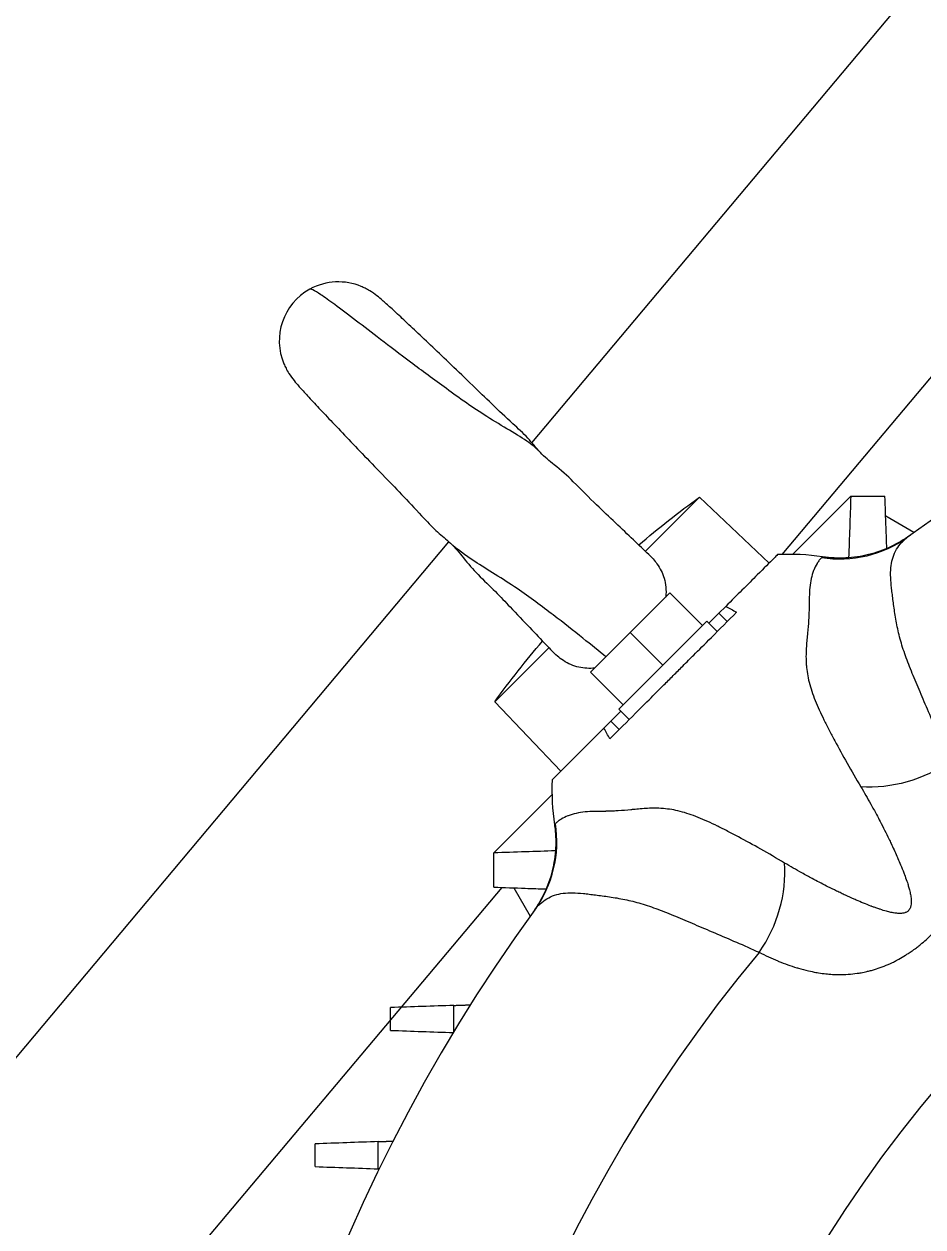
# Model space of a CAD drawing. Header units: millimetres. Extents: x 14484 to 44106, y -7531 to -758.
# Drawn here: x 22730.3 to 22882.6, y -1761.1 to -1557.2 of the extents above; entities that cross this region are included whole.
import ezdxf

# ---------------------------------------------------------------- set-up
doc = ezdxf.new("R2010")
doc.units = ezdxf.units.MM
doc.header["$LTSCALE"] = 15
doc.layers.add('IA-DIBUJO', color=3, linetype='Continuous', lineweight=30)
doc.layers.add('IA-DIM', color=7, linetype='Continuous')
doc.styles.add('ING-AMB', font='romans.shx', dxfattribs={"width": 0.75, "oblique": 15})
doc.dimstyles.new('ING-AMB 15', dxfattribs={"dimscale": 15, "dimtxt": 3, "dimasz": 2.5, "dimexe": 1, "dimexo": 1, "dimgap": 1, "dimtad": 1, "dimdec": 0, "dimzin": 0, "dimdsep": 46, "dimtxsty": 'ING-AMB', "dimcen": 0.1, "dimclrd": 7, "dimclre": 7, "dimclrt": 2, "dimadec": 0, "dimazin": 0, "dimtfac": 1, "dimtdec": 0, "dimtmove": 0, "dimatfit": 0, "dimfxl": 1.25, "dimtolj": 1, "dimtzin": 0, "dimarcsym": 1})

# ---------------------------------------------------------------- blocks, each defined once
blk = doc.blocks.new('A$Cd577ae4d')
at = {"color": 0, "linetype": 'Continuous', "lineweight": 0, "extrusion": (1.22465e-16, 1, -2.22045e-16)}
for p, q in [((178.88, 271.7), (173.08, 271.7)), ((178.88, 271.7), (188.74, 261.84)), ((204.5, 271.53), (192.72, 260.36)), ((204.5, 271.53), (213.67, 262.36)), ((168.18, 265.53), (172.96, 268.29)), ((209.52, 255.3), (204, 249.79)), ((209.52, 255.3), (216.23, 248.58)), ((201.21, 251.87), (200.05, 253.03)), ((199.79, 250.46), (201.21, 251.87)), ((202.9, 250.17), (201.21, 251.87)), ((203.26, 250.53), (201.49, 248.76)), ((204, 249.79), (203.26, 250.53)), ((204, 249.79), (204.55, 249.24)), ((210.17, 243.62), (204.55, 249.24)), ((170.31, 246.81), (170.31, 246.81)), ((216.23, 248.58), (210.72, 243.07)), ((216.23, 248.58), (222.95, 241.87)), ((230.01, 246.02), (239.18, 236.85)), ((210.17, 243.62), (210.72, 243.07)), ((210.72, 243.07), (211.27, 242.52)), ((216.89, 236.9), (211.27, 242.52)), ((222.95, 241.87), (217.44, 236.35)), ((216.89, 236.9), (217.44, 236.35)), ((239.18, 236.85), (228.01, 225.07)), ((218.18, 235.61), (216.41, 233.84)), ((218.18, 235.61), (217.44, 236.35)), ((219.52, 233.56), (217.82, 235.25)), ((218.11, 232.14), (219.52, 233.56)), ((220.68, 232.4), (219.52, 233.56)), ((229.49, 221.09), (239.35, 211.23)), ((239.35, 205.43), (239.35, 211.23)), ((235.94, 205.31), (233.18, 200.53)), ((214.46, 202.66), (214.46, 202.66)), ((256.82, 181.15), (256.82, 185.01)), ((269.61, 158.06), (269.61, 161.92))]:
    blk.add_line(p, q, dxfattribs=at)
at = {"color": 0, "linetype": 'Continuous', "lineweight": 0, "extrusion": (-2.71926e-32, -2.22045e-16, -1)}
for radius, start, end in [(287.5, 53.9362, 126.0638), (287.5, 143.9362, 216.0638), (253.05, 140.1867, 219.8133), (215.27, 135, 315), (191.35, 128.3955, 164.8981), (183.1, 128.2935, 163.8077), (182.04, 128.2935, 163.8077), (195.27, 135, 197.7365)]:
    blk.add_arc((0, 32.35), radius, start, end, dxfattribs=at)
at = {"color": 0, "linetype": 'Continuous', "lineweight": 0}
for centre, radius, start, end in [((116.19, 148.54), 151.41, 49.3599, 54.3229), ((116.19, 148.54), 151.41, 35.6771, 40.6398), ((0, 32.35), 192.1, 15.8059, 50.5305), ((0, 32.35), 193.16, 15.8059, 50.5305)]:
    blk.add_arc(centre, radius, start, end, dxfattribs=at)
for centre, major_axis, ratio, start_param, end_param in [((181.02, 280.92), (-11.77, -16.17), 0.985839, 0, 0.778497), ((172.46, 239.25), (18.13, -8.45), 0.805393, -1.780601, -0.96562), ((-105.88, -23.5), (-27.46, 7555.91), 0.046703, -1.543909, -1.543318)]:
    blk.add_ellipse(centre, major_axis=major_axis, ratio=ratio, start_param=start_param, end_param=end_param, dxfattribs=at)
at = {"color": 0, "linetype": 'Continuous', "lineweight": 0, "extrusion": (-2.71556e-32, -2.22045e-16, -1)}
blk.add_ellipse((189.51, 224.78), major_axis=(-38.65, 0.03), ratio=0.959016, start_param=1.418032, end_param=1.615573, dxfattribs=at)
at = {"color": 0, "linetype": 'Continuous', "lineweight": 0, "extrusion": (-2.72038e-32, -2.22045e-16, -1)}
blk.add_ellipse((192.43, 221.86), major_axis=(0.03, -38.65), ratio=0.959016, start_param=-1.615573, end_param=-1.418032, dxfattribs=at)
at = {"color": 0, "linetype": 'Continuous', "lineweight": 0, "extrusion": (-7.39557e-32, -2.22045e-16, -1)}
blk.add_ellipse((248.57, 213.37), major_axis=(-16.17, -11.77), ratio=0.985839, start_param=0, end_param=0.778497, dxfattribs=at)
at = {"color": 0, "linetype": 'Continuous', "lineweight": 0, "extrusion": (-2.46519e-32, -2.22045e-16, -1)}
blk.add_ellipse((206.9, 204.81), major_axis=(-8.45, 18.13), ratio=0.805393, start_param=-1.780601, end_param=-0.96562, dxfattribs=at)
at = {"color": 0, "linetype": 'Continuous', "lineweight": 0}
for points in [[(261.8, 307.25), (264.53, 308.39), (267.73, 308.32), (270.52, 306.79)], [(270.52, 306.79), (275.04, 304.29), (276.87, 298.78), (274.89, 294.13)], [(183.66, 261.42), (183.71, 261.37), (183.77, 261.32), (183.83, 261.26)], [(228.91, 216.18), (228.97, 216.12), (229.02, 216.06), (229.07, 216.01)]]:
    blk.add_open_spline(points, degree=3, dxfattribs=at)
for points, knots in [([(231.46, 279.12), (232.19, 279.9), (232.85, 280.75), (234.38, 282.39), (235.24, 283.2), (237.31, 285.11), (238.53, 286.22), (240.78, 288.39), (241.86, 289.44), (244.17, 291.67), (245.4, 292.85), (247.65, 295.01), (248.69, 296.01), (250.67, 297.9), (251.61, 298.79), (253.34, 300.42), (254.13, 301.17), (255.57, 302.51), (256.23, 303.12), (257.36, 304.15), (257.78, 304.53), (258.7, 305.33), (259.53, 306.02), (260.64, 306.68), (260.9, 306.82), (261.38, 307.06), (261.58, 307.15), (261.8, 307.25)], [0, 0, 0, 0, 3.220196, 3.220196, 6.738484, 6.738484, 11.72457, 11.72457, 16.47712, 16.47712, 22.164357, 22.164357, 27.494367, 27.494367, 32.925558, 32.925558, 38.346608, 38.346608, 43.865986, 43.865986, 49.44202, 49.44202, 55.189109, 55.189109, 57.105761, 57.105761, 59.041966, 59.041966, 59.041966, 59.041966]), ([(231.46, 279.12), (231.98, 279.68), (234.03, 281.47), (240.31, 284.84), (247.3, 289.85), (253.44, 294.38), (258.54, 298.29), (262.91, 301.64), (266.33, 304.24), (268.73, 305.93), (270.01, 306.77), (270.52, 306.79), (270.52, 306.79)], [0.739532, 0.739532, 0.739532, 0.739532, 0.7548819, 0.7894905, 0.8204905, 0.8496449, 0.8769805, 0.9023719, 0.9312562, 0.9570237, 0.9798506, 1, 1, 1, 1]), ([(274.89, 294.13), (274.78, 293.88), (274.68, 293.66), (274.41, 293.13), (274.25, 292.84), (273.49, 291.63), (272.84, 290.89), (272.05, 289.99), (271.63, 289.52), (270.55, 288.34), (269.93, 287.67), (268.55, 286.19), (267.79, 285.39), (266.13, 283.64), (265.23, 282.69), (263.32, 280.69), (262.3, 279.62), (260.12, 277.35), (258.96, 276.13), (256.71, 273.82), (255.64, 272.72), (253.43, 270.41), (252.31, 269.15), (250.42, 267.13), (249.67, 266.36), (248.15, 265), (247.4, 264.39), (246.7, 263.74)], [0, 0, 0, 0, 2.188336, 2.188336, 4.343715, 4.343715, 10.263683, 10.263683, 15.891653, 15.891653, 21.375628, 21.375628, 26.793354, 26.793354, 32.158751, 32.158751, 37.532922, 37.532922, 43.115585, 43.115585, 47.930462, 47.930462, 53.017228, 53.017228, 56.248637, 56.248637, 59.132743, 59.132743, 59.132743, 59.132743]), ([(213.1, 261.83), (213.9, 262.57), (214.77, 263.39), (216.64, 265.18), (217.66, 266.17), (219.77, 268.17), (220.84, 269.17), (223.21, 271.45), (224.49, 272.8), (226.89, 275.16), (227.99, 276.11), (229.92, 277.66), (230.73, 278.34), (231.46, 279.12)], [0, 0, 0, 0, 5.351298, 5.351298, 10.753461, 10.753461, 15.862927, 15.862927, 21.841058, 21.841058, 26.240787, 26.240787, 29.451106, 29.451106, 29.451106, 29.451106]), ([(172.77, 262.83), (172.81, 264.01), (172.85, 265.18), (172.96, 268.14), (173.02, 269.92), (173.08, 271.7)], [1.046624, 1.046624, 1.046624, 1.046624, 3.071527, 3.071527, 6.143054, 6.143054, 6.143054, 6.143054]), ([(178.88, 271.7), (178.94, 269.91), (179, 268.12), (179.12, 264.65), (179.18, 262.95), (179.24, 261.26)], [0, 0, 0, 0, 3.070788, 3.070788, 5.980359, 5.980359, 5.980359, 5.980359]), ([(168.78, 265.1), (170.9, 263.56), (173.31, 262.43), (177.11, 261.49), (178.4, 261.3), (180.35, 261.2), (181.01, 261.2), (182, 261.24), (182.33, 261.27), (183, 261.33), (183.33, 261.37), (183.66, 261.42)], [0, 0, 0, 0, 0.787062, 0.787062, 1.175615, 1.175615, 1.373391, 1.373391, 1.473224, 1.473224, 1.573615, 1.573615, 1.573615, 1.573615]), ([(162.03, 226.73), (162.63, 228.05), (163.2, 229.34), (163.75, 230.6), (164.29, 231.86), (164.81, 233.08), (165.32, 234.26), (165.57, 234.86), (165.82, 235.44), (166.06, 236.01), (166.31, 236.58), (166.55, 237.15), (166.78, 237.7), (167.26, 238.8), (167.71, 239.87), (168.14, 240.9), (168.57, 241.94), (168.98, 242.94), (169.34, 243.92), (169.7, 244.89), (170.03, 245.85), (170.31, 246.79), (170.44, 247.26), (170.57, 247.72), (170.68, 248.18), (170.8, 248.64), (170.9, 249.1), (170.99, 249.54), (171.18, 250.44), (171.32, 251.31), (171.45, 252.13), (171.57, 252.96), (171.67, 253.74), (171.77, 254.47), (171.81, 254.84), (171.86, 255.19), (171.9, 255.54), (171.94, 255.88), (171.97, 256.21), (172.01, 256.53), (172.07, 257.17), (172.11, 257.77), (172.12, 258.33), (172.13, 258.9), (172.11, 259.43), (172.04, 259.94), (171.98, 260.45), (171.87, 260.93), (171.71, 261.39), (171.56, 261.85), (171.35, 262.29), (171.11, 262.7), (170.86, 263.11), (170.58, 263.49), (170.26, 263.84), (170.1, 264.02), (169.93, 264.18), (169.76, 264.33), (169.59, 264.49), (169.42, 264.63), (169.25, 264.75)], [0, 0, 0, 0, 0.0072735, 0.0072735, 0.0072735, 0.0145456, 0.0145456, 0.0145456, 0.0181827, 0.0181827, 0.0181827, 0.0218184, 0.0218184, 0.0218184, 0.0290899, 0.0290899, 0.0290899, 0.0363611, 0.0363611, 0.0363611, 0.043633, 0.043633, 0.043633, 0.0472694, 0.0472694, 0.0472694, 0.0509062, 0.0509062, 0.0509062, 0.0581801, 0.0581801, 0.0581801, 0.0654534, 0.0654534, 0.0654534, 0.0690895, 0.0690895, 0.0690895, 0.0727253, 0.0727253, 0.0727253, 0.0799965, 0.0799965, 0.0799965, 0.0872681, 0.0872681, 0.0872681, 0.0945407, 0.0945407, 0.0945407, 0.1018148, 0.1018148, 0.1018148, 0.1090899, 0.1090899, 0.1090899, 0.1127275, 0.1127275, 0.1127275, 0.1163648, 0.1163648, 0.1163648, 0.1163648]), ([(220.34, 244.47), (221.52, 245.43), (224.25, 247.65), (229.3, 251.61), (235.46, 256.25), (242.53, 260.52), (245.59, 262.69), (246.7, 263.74)], [0.5987122, 0.5987122, 0.5987122, 0.5987122, 0.6240166, 0.6514548, 0.6808566, 0.7134028, 0.7393065, 0.7393065, 0.7393065, 0.7393065]), ([(246.7, 263.74), (245.89, 262.97), (245.18, 262.11), (243.71, 260.27), (242.88, 259.32), (241.03, 257.42), (240.01, 256.46), (238.21, 254.65), (237.39, 253.78), (235.43, 251.71), (234.31, 250.53), (232.26, 248.39), (231.33, 247.42), (230.14, 246.16), (229.81, 245.81), (229.5, 245.48)], [0, 0, 0, 0, 3.378646, 3.378646, 7.204833, 7.204833, 11.569251, 11.569251, 15.63301, 15.63301, 21.476509, 21.476509, 27.078163, 27.078163, 29.33874, 29.33874, 29.33874, 29.33874]), ([(183.83, 261.26), (183.96, 261.14), (184.09, 261), (184.21, 260.84), (184.33, 260.69), (184.45, 260.52), (184.56, 260.34), (184.57, 260.32), (184.58, 260.31), (184.59, 260.3), (184.81, 259.94), (185, 259.55), (185.16, 259.14), (185.17, 259.12), (185.18, 259.11), (185.18, 259.09), (185.34, 258.67), (185.48, 258.23), (185.58, 257.76), (185.58, 257.75), (185.59, 257.74), (185.59, 257.73), (185.69, 257.26), (185.77, 256.76), (185.82, 256.24), (185.82, 256.24), (185.82, 256.23), (185.82, 256.23), (185.87, 255.71), (185.89, 255.16), (185.91, 254.58), (185.92, 254.01), (185.92, 253.41), (185.93, 252.76), (185.93, 252.75), (185.93, 252.74), (185.93, 252.73), (185.94, 252.43), (185.95, 252.11), (185.96, 251.79), (185.97, 251.46), (185.98, 251.11), (186.01, 250.76), (186.01, 250.72), (186.01, 250.68), (186.01, 250.64), (186.06, 249.96), (186.12, 249.24), (186.2, 248.49), (186.2, 248.42), (186.21, 248.35), (186.22, 248.28), (186.29, 247.52), (186.37, 246.74), (186.41, 245.93), (186.42, 245.86), (186.42, 245.79), (186.42, 245.72), (186.44, 245.33), (186.46, 244.94), (186.46, 244.55), (186.46, 244.08), (186.45, 243.61), (186.41, 243.13), (186.41, 243.09), (186.41, 243.05), (186.4, 243.01), (186.37, 242.55), (186.31, 242.08), (186.23, 241.6), (186.15, 241.13), (186.05, 240.66), (185.93, 240.17), (185.93, 240.16), (185.93, 240.16), (185.92, 240.15), (185.67, 239.16), (185.33, 238.15), (184.91, 237.09), (184.91, 237.09), (184.9, 237.08), (184.9, 237.07), (184.48, 236.02), (183.98, 234.93), (183.43, 233.8), (183.42, 233.79), (183.42, 233.79), (183.42, 233.78), (183.14, 233.22), (182.85, 232.64), (182.55, 232.05), (182.25, 231.47), (181.93, 230.87), (181.6, 230.26), (181.6, 230.25), (181.6, 230.24), (181.59, 230.24), (180.94, 229.02), (180.24, 227.76), (179.51, 226.47), (179.51, 226.45), (179.5, 226.44), (179.5, 226.43), (178.76, 225.13), (177.99, 223.8), (177.17, 222.43)], [0, 0, 0, 0, 0.0035603, 0.0035603, 0.0035603, 0.0072631, 0.0072631, 0.0072631, 0.007546, 0.007546, 0.007546, 0.0148453, 0.0148453, 0.0148453, 0.0150919, 0.0150919, 0.0150919, 0.0225147, 0.0225147, 0.0225147, 0.0226379, 0.0226379, 0.0226379, 0.0301685, 0.0301685, 0.0301685, 0.0301838, 0.0301838, 0.0301838, 0.0377298, 0.0377298, 0.0377298, 0.0451533, 0.0451533, 0.0451533, 0.0452757, 0.0452757, 0.0452757, 0.0487992, 0.0487992, 0.0487992, 0.0524234, 0.0524234, 0.0524234, 0.0528217, 0.0528217, 0.0528217, 0.0597386, 0.0597386, 0.0597386, 0.0603677, 0.0603677, 0.0603677, 0.0673147, 0.0673147, 0.0673147, 0.0679136, 0.0679136, 0.0679136, 0.0712126, 0.0712126, 0.0712126, 0.0751438, 0.0751438, 0.0751438, 0.0754596, 0.0754596, 0.0754596, 0.0792326, 0.0792326, 0.0792326, 0.0829503, 0.0829503, 0.0829503, 0.0830055, 0.0830055, 0.0830055, 0.0905515, 0.0905515, 0.0905515, 0.0905992, 0.0905992, 0.0905992, 0.0980975, 0.0980975, 0.0980975, 0.0981254, 0.0981254, 0.0981254, 0.1018581, 0.1018581, 0.1018581, 0.1055916, 0.1055916, 0.1055916, 0.1056434, 0.1056434, 0.1056434, 0.1131274, 0.1131274, 0.1131274, 0.1131894, 0.1131894, 0.1131894, 0.1207353, 0.1207353, 0.1207353, 0.1207353]), ([(191.27, 261.81), (191.44, 261.64), (191.65, 261.42), (192.6, 260.47), (193.62, 259.46), (195.48, 257.6), (196.36, 256.72), (198.13, 254.94), (199.05, 254.03), (200.05, 253.03)], [0, 0, 0, 0, 0.459052, 0.459052, 1.91744, 1.91744, 2.952192, 2.952192, 3.837529, 3.837529, 3.837529, 3.837529]), ([(213.1, 261.83), (212.59, 261.34), (212.11, 260.81), (211.16, 259.47), (210.75, 258.66), (210.22, 256.85), (210.09, 255.79), (210.22, 254.6)], [-2.06879, -2.06879, -2.06879, -2.06879, -1.77725, -1.77725, -1.39009, -1.39009, -0.979358, -0.979358, -0.979358, -0.979358]), ([(200.05, 253.03), (199.75, 252.87), (199.45, 252.71), (198.85, 252.38), (198.54, 252.2), (198.22, 252.03)], [0.000001, 0.000001, 0.000001, 0.000001, 0.346132, 0.346132, 0.6921748, 0.6921748, 0.6921748, 0.6921748]), ([(219.68, 230.57), (218.24, 232.01), (216.73, 233.52), (214.21, 236.04), (213.23, 237.02), (211.83, 238.42), (211.2, 239.05), (210.02, 240.23), (209.49, 240.76), (208.39, 241.86), (207.86, 242.39), (206.67, 243.58), (206.04, 244.21), (204.64, 245.61), (203.65, 246.6), (201.14, 249.11), (199.65, 250.6), (198.22, 252.03)], [0.000001, 0.000001, 0.000001, 0.000001, 1.356054, 1.356054, 2.486796, 2.486796, 3.238426, 3.238426, 3.810063, 3.810063, 4.382084, 4.382084, 5.138735, 5.138735, 6.276824, 6.276824, 7.598369, 7.598369, 7.598369, 7.598369]), ([(222.25, 242.57), (223.14, 242.47), (224.04, 242.51), (225.86, 242.92), (226.73, 243.3), (228.27, 244.3), (228.91, 244.85), (229.5, 245.48)], [-0.9125877, -0.9125877, -0.9125877, -0.9125877, -0.6295867, -0.6295867, -0.3326541, -0.3326541, -0.0752798, -0.0752798, -0.0752798, -0.0752798]), ([(219.68, 230.57), (219.85, 230.89), (220.03, 231.2), (220.36, 231.8), (220.52, 232.1), (220.68, 232.4)], [0.000001, 0.000001, 0.000001, 0.000001, 0.3462461, 0.3462461, 0.6925795, 0.6925795, 0.6925795, 0.6925795]), ([(220.68, 232.4), (221.68, 231.4), (222.6, 230.48), (224.38, 228.7), (225.25, 227.83), (227.12, 225.96), (228.13, 224.95), (229.08, 224), (229.29, 223.79), (229.46, 223.62)], [0.000001, 0.000001, 0.000001, 0.000001, 0.910773, 0.910773, 1.975436, 1.975436, 3.47505, 3.47505, 3.945478, 3.945478, 3.945478, 3.945478]), ([(177.17, 222.43), (176.6, 221.47), (176.04, 220.49), (175.49, 219.5), (175.16, 218.92), (174.84, 218.33), (174.52, 217.73), (174.31, 217.34), (174.1, 216.95), (173.9, 216.56), (173.64, 216.07), (173.39, 215.58), (173.14, 215.08), (172.9, 214.6), (172.65, 214.11), (172.42, 213.61), (172.29, 213.35), (172.16, 213.09), (172.04, 212.82), (171.71, 212.12), (171.38, 211.41), (171.06, 210.68), (171, 210.54), (170.94, 210.4), (170.88, 210.26), (170.73, 209.92), (170.58, 209.58), (170.44, 209.24), (170.25, 208.77), (170.06, 208.3), (169.88, 207.83), (169.85, 207.75), (169.82, 207.67), (169.79, 207.59), (169.65, 207.22), (169.51, 206.85), (169.39, 206.47), (169.36, 206.38), (169.32, 206.28), (169.29, 206.19), (169.25, 206.06), (169.21, 205.94), (169.18, 205.81), (169.11, 205.6), (169.05, 205.39), (168.99, 205.17), (168.95, 205.03), (168.91, 204.88), (168.88, 204.73), (168.82, 204.48), (168.77, 204.24), (168.72, 203.98), (168.72, 203.98), (168.72, 203.97), (168.72, 203.96), (168.68, 203.7), (168.64, 203.44), (168.63, 203.16), (168.62, 203.08), (168.62, 203.01), (168.62, 202.93), (168.62, 202.87), (168.62, 202.8), (168.63, 202.74), (168.63, 202.6), (168.65, 202.45), (168.68, 202.3), (168.69, 202.23), (168.71, 202.15), (168.74, 202.07), (168.76, 202), (168.79, 201.92), (168.83, 201.84), (168.84, 201.8), (168.86, 201.77), (168.88, 201.73), (168.91, 201.69), (168.93, 201.65), (168.96, 201.62), (169, 201.56), (169.05, 201.5), (169.1, 201.45), (169.11, 201.44), (169.12, 201.43), (169.13, 201.41), (169.2, 201.35), (169.27, 201.3), (169.35, 201.25), (169.42, 201.21), (169.5, 201.17), (169.57, 201.14), (169.62, 201.12), (169.67, 201.1), (169.71, 201.09), (169.82, 201.05), (169.93, 201.03), (170.03, 201.01), (170.06, 201.01), (170.09, 201), (170.12, 201), (170.24, 200.99), (170.35, 200.98), (170.47, 200.97), (170.5, 200.97), (170.54, 200.97), (170.57, 200.97), (170.68, 200.97), (170.78, 200.98), (170.89, 200.98), (171.14, 201), (171.38, 201.03), (171.62, 201.07), (171.64, 201.07), (171.67, 201.08), (171.69, 201.08), (171.95, 201.13), (172.2, 201.18), (172.45, 201.24), (172.57, 201.27), (172.69, 201.3), (172.81, 201.34), (173.19, 201.44), (173.55, 201.55), (173.9, 201.67), (173.97, 201.69), (174.03, 201.71), (174.1, 201.73), (174.33, 201.81), (174.55, 201.88), (174.77, 201.96), (174.95, 202.03), (175.12, 202.09), (175.29, 202.16), (175.35, 202.18), (175.41, 202.2), (175.46, 202.22), (176.31, 202.55), (177.14, 202.89), (177.95, 203.24), (178.08, 203.3), (178.2, 203.35), (178.32, 203.41), (178.82, 203.62), (179.31, 203.85), (179.79, 204.07), (180.03, 204.18), (180.27, 204.29), (180.51, 204.41), (180.76, 204.53), (181.02, 204.65), (181.27, 204.77), (181.77, 205.01), (182.26, 205.25), (182.74, 205.5), (182.82, 205.54), (182.9, 205.58), (182.98, 205.62), (183.4, 205.83), (183.81, 206.04), (184.22, 206.26), (184.61, 206.46), (185.01, 206.67), (185.4, 206.88), (185.99, 207.2), (186.58, 207.52), (187.16, 207.84), (188.15, 208.39), (189.12, 208.95), (190.08, 209.52)], [0, 0, 0, 0, 0.00534815, 0.00534815, 0.00534815, 0.00852092, 0.00852092, 0.00852092, 0.01060285, 0.01060285, 0.01060285, 0.01317616, 0.01317616, 0.01317616, 0.01570595, 0.01570595, 0.01570595, 0.01704183, 0.01704183, 0.01704183, 0.02061041, 0.02061041, 0.02061041, 0.02130229, 0.02130229, 0.02130229, 0.02295858, 0.02295858, 0.02295858, 0.02518752, 0.02518752, 0.02518752, 0.02556275, 0.02556275, 0.02556275, 0.02727164, 0.02727164, 0.02727164, 0.02769298, 0.02769298, 0.02769298, 0.02825313, 0.02825313, 0.02825313, 0.02918685, 0.02918685, 0.02918685, 0.02982321, 0.02982321, 0.02982321, 0.03086206, 0.03086206, 0.03086206, 0.03088832, 0.03088832, 0.03088832, 0.03195343, 0.03195343, 0.03195343, 0.03224274, 0.03224274, 0.03224274, 0.03248599, 0.03248599, 0.03248599, 0.03301855, 0.03301855, 0.03301855, 0.03328415, 0.03328415, 0.03328415, 0.03355111, 0.03355111, 0.03355111, 0.03368242, 0.03368242, 0.03368242, 0.03381738, 0.03381738, 0.03381738, 0.03403412, 0.03403412, 0.03403412, 0.03408366, 0.03408366, 0.03408366, 0.03434994, 0.03434994, 0.03434994, 0.03461622, 0.03461622, 0.03461622, 0.03477874, 0.03477874, 0.03477874, 0.03514878, 0.03514878, 0.03514878, 0.03525373, 0.03525373, 0.03525373, 0.03568133, 0.03568133, 0.03568133, 0.03581171, 0.03581171, 0.03581171, 0.03621389, 0.03621389, 0.03621389, 0.03719292, 0.03719292, 0.03719292, 0.03727901, 0.03727901, 0.03727901, 0.03834412, 0.03834412, 0.03834412, 0.03886413, 0.03886413, 0.03886413, 0.04047435, 0.04047435, 0.04047435, 0.04076879, 0.04076879, 0.04076879, 0.04179849, 0.04179849, 0.04179849, 0.04260458, 0.04260458, 0.04260458, 0.04287309, 0.04287309, 0.04287309, 0.04686504, 0.04686504, 0.04686504, 0.04747404, 0.04747404, 0.04747404, 0.04991832, 0.04991832, 0.04991832, 0.05112549, 0.05112549, 0.05112549, 0.05242113, 0.05242113, 0.05242113, 0.05496743, 0.05496743, 0.05496743, 0.05538595, 0.05538595, 0.05538595, 0.05755168, 0.05755168, 0.05755168, 0.05964641, 0.05964641, 0.05964641, 0.06281272, 0.06281272, 0.06281272, 0.06816733, 0.06816733, 0.06816733, 0.06816733]), ([(190.08, 209.52), (191.45, 210.34), (192.79, 211.11), (194.1, 211.85), (194.1, 211.86), (194.11, 211.86), (194.11, 211.86), (195.41, 212.6), (196.68, 213.29), (197.9, 213.95), (197.9, 213.95), (197.9, 213.95), (197.91, 213.95), (198.51, 214.28), (199.11, 214.59), (199.7, 214.89), (200.28, 215.2), (200.86, 215.49), (201.42, 215.77), (201.43, 215.77), (201.44, 215.77), (201.45, 215.78), (202.58, 216.33), (203.67, 216.83), (204.71, 217.24), (204.71, 217.25), (204.72, 217.25), (204.72, 217.25), (205.77, 217.67), (206.78, 218.01), (207.75, 218.26), (207.77, 218.27), (207.78, 218.27), (207.8, 218.27), (208.75, 218.52), (209.68, 218.67), (210.59, 218.75), (210.64, 218.75), (210.69, 218.76), (210.75, 218.76), (211.62, 218.82), (212.47, 218.82), (213.3, 218.78), (213.38, 218.77), (213.46, 218.77), (213.54, 218.76), (213.99, 218.74), (214.43, 218.7), (214.86, 218.67), (215.21, 218.64), (215.55, 218.6), (215.88, 218.57), (215.96, 218.56), (216.04, 218.56), (216.11, 218.55), (216.86, 218.48), (217.57, 218.41), (218.25, 218.37), (218.3, 218.36), (218.34, 218.36), (218.39, 218.36), (218.75, 218.34), (219.09, 218.32), (219.43, 218.31), (219.74, 218.3), (220.05, 218.29), (220.35, 218.29), (220.37, 218.29), (220.39, 218.28), (220.4, 218.28), (221.04, 218.27), (221.64, 218.27), (222.21, 218.26), (222.21, 218.26), (222.22, 218.26), (222.22, 218.26), (222.8, 218.24), (223.35, 218.22), (223.87, 218.17), (223.87, 218.17), (223.88, 218.17), (223.88, 218.17), (224.4, 218.12), (224.9, 218.04), (225.37, 217.94), (225.38, 217.94), (225.4, 217.93), (225.41, 217.93), (225.87, 217.83), (226.32, 217.7), (226.74, 217.53), (226.75, 217.53), (226.77, 217.52), (226.79, 217.51), (227.2, 217.35), (227.59, 217.16), (227.94, 216.94), (227.96, 216.93), (227.97, 216.92), (227.99, 216.91), (228.17, 216.8), (228.34, 216.68), (228.49, 216.56), (228.65, 216.44), (228.79, 216.31), (228.91, 216.18)], [0, 0, 0, 0, 0.0075793, 0.0075793, 0.0075793, 0.0076143, 0.0076143, 0.0076143, 0.0151585, 0.0151585, 0.0151585, 0.0151707, 0.0151707, 0.0151707, 0.0189224, 0.0189224, 0.0189224, 0.0226794, 0.0226794, 0.0226794, 0.0227378, 0.0227378, 0.0227378, 0.0302767, 0.0302767, 0.0302767, 0.0303171, 0.0303171, 0.0303171, 0.0378963, 0.0378963, 0.0378963, 0.0380324, 0.0380324, 0.0380324, 0.0454756, 0.0454756, 0.0454756, 0.0459202, 0.0459202, 0.0459202, 0.0530548, 0.0530548, 0.0530548, 0.0537511, 0.0537511, 0.0537511, 0.0575894, 0.0575894, 0.0575894, 0.0606341, 0.0606341, 0.0606341, 0.0613535, 0.0613535, 0.0613535, 0.0682134, 0.0682134, 0.0682134, 0.0686966, 0.0686966, 0.0686966, 0.0723331, 0.0723331, 0.0723331, 0.0757926, 0.0757926, 0.0757926, 0.075991, 0.075991, 0.075991, 0.0833719, 0.0833719, 0.0833719, 0.0834341, 0.0834341, 0.0834341, 0.0909512, 0.0909512, 0.0909512, 0.0910224, 0.0910224, 0.0910224, 0.0985304, 0.0985304, 0.0985304, 0.0986981, 0.0986981, 0.0986981, 0.1061097, 0.1061097, 0.1061097, 0.1063877, 0.1063877, 0.1063877, 0.1136889, 0.1136889, 0.1136889, 0.1139885, 0.1139885, 0.1139885, 0.1176998, 0.1176998, 0.1176998, 0.1212682, 0.1212682, 0.1212682, 0.1212682]), ([(229.07, 216.01), (229.02, 215.68), (228.98, 215.35), (228.92, 214.68), (228.89, 214.35), (228.85, 213.36), (228.85, 212.7), (228.95, 210.75), (229.14, 209.47), (230.08, 205.66), (231.2, 203.25), (232.75, 201.13)], [0, 0, 0, 0, 0.100287, 0.100287, 0.200018, 0.200018, 0.397594, 0.397594, 0.78577, 0.78577, 1.573678, 1.573678, 1.573678, 1.573678]), ([(228.91, 211.59), (230.6, 211.53), (232.3, 211.47), (235.77, 211.35), (237.56, 211.29), (239.35, 211.23)], [0.161224, 0.161224, 0.161224, 0.161224, 3.070783, 3.070783, 6.141566, 6.141566, 6.141566, 6.141566]), ([(232.4, 201.6), (232.28, 201.77), (232.14, 201.94), (231.98, 202.11), (231.83, 202.28), (231.67, 202.45), (231.49, 202.61), (231.14, 202.93), (230.76, 203.21), (230.35, 203.46), (229.94, 203.7), (229.5, 203.91), (229.04, 204.06), (228.58, 204.22), (228.1, 204.33), (227.59, 204.39), (227.08, 204.46), (226.54, 204.48), (225.98, 204.47), (225.41, 204.46), (224.81, 204.42), (224.17, 204.35), (223.85, 204.32), (223.52, 204.29), (223.17, 204.24), (222.83, 204.2), (222.47, 204.16), (222.11, 204.11), (221.37, 204.02), (220.59, 203.92), (219.76, 203.79), (219.34, 203.73), (218.92, 203.66), (218.49, 203.59), (218.05, 203.51), (217.61, 203.43), (217.16, 203.34), (216.27, 203.15), (215.35, 202.92), (214.41, 202.65), (213.48, 202.37), (212.52, 202.05), (211.55, 201.68), (210.57, 201.32), (209.57, 200.92), (208.54, 200.49), (207.51, 200.06), (206.44, 199.6), (205.34, 199.13), (204.79, 198.9), (204.23, 198.65), (203.65, 198.41), (203.08, 198.17), (202.5, 197.92), (201.91, 197.67), (200.73, 197.16), (199.5, 196.64), (198.25, 196.09), (196.99, 195.55), (195.7, 194.98), (194.38, 194.38)], [0, 0, 0, 0, 0.0036195, 0.0036195, 0.0036195, 0.0072372, 0.0072372, 0.0072372, 0.0144744, 0.0144744, 0.0144744, 0.0217117, 0.0217117, 0.0217117, 0.0289489, 0.0289489, 0.0289489, 0.0361861, 0.0361861, 0.0361861, 0.0434233, 0.0434233, 0.0434233, 0.047044, 0.047044, 0.047044, 0.0506606, 0.0506606, 0.0506606, 0.0578978, 0.0578978, 0.0578978, 0.0615192, 0.0615192, 0.0615192, 0.065135, 0.065135, 0.065135, 0.0723722, 0.0723722, 0.0723722, 0.0796095, 0.0796095, 0.0796095, 0.0868467, 0.0868467, 0.0868467, 0.0940836, 0.0940836, 0.0940836, 0.0977018, 0.0977018, 0.0977018, 0.1013202, 0.1013202, 0.1013202, 0.1085576, 0.1085576, 0.1085576, 0.1157956, 0.1157956, 0.1157956, 0.1157956]), ([(239.35, 205.43), (237.57, 205.37), (235.79, 205.31), (232.83, 205.2), (231.66, 205.16), (230.48, 205.12)], [0, 0, 0, 0, 3.07152, 3.07152, 5.096408, 5.096408, 5.096408, 5.096408]), ([(194.38, 194.38), (193.33, 193.84), (192.28, 193.35), (191.23, 192.92), (191.17, 192.89), (191.12, 192.87), (191.07, 192.85), (190.07, 192.44), (189.06, 192.08), (188.04, 191.77), (187.93, 191.74), (187.83, 191.71), (187.73, 191.68), (187.17, 191.52), (186.61, 191.37), (186.04, 191.24), (185.62, 191.14), (185.2, 191.06), (184.77, 190.98), (184.62, 190.96), (184.48, 190.93), (184.33, 190.91), (183.92, 190.84), (183.51, 190.79), (183.09, 190.74), (182.92, 190.72), (182.75, 190.71), (182.58, 190.69), (182.18, 190.66), (181.78, 190.63), (181.37, 190.62), (181.18, 190.62), (180.99, 190.61), (180.8, 190.61), (179.82, 190.61), (178.82, 190.67), (177.78, 190.82), (177.56, 190.85), (177.33, 190.89), (177.11, 190.93), (176.79, 190.98), (176.47, 191.05), (176.15, 191.12), (176.06, 191.15), (175.97, 191.17), (175.87, 191.19), (175.64, 191.25), (175.41, 191.31), (175.18, 191.37), (174.76, 191.49), (174.33, 191.63), (173.89, 191.79), (173.67, 191.87), (173.44, 191.95), (173.21, 192.04), (172.75, 192.23), (172.28, 192.43), (171.81, 192.66), (171.6, 192.76), (171.39, 192.87), (171.18, 192.98), (171.03, 193.06), (170.87, 193.14), (170.71, 193.23), (170.34, 193.43), (169.97, 193.65), (169.6, 193.89), (169.44, 193.99), (169.28, 194.09), (169.12, 194.2), (168.9, 194.34), (168.69, 194.48), (168.47, 194.64), (168.34, 194.73), (168.21, 194.82), (168.09, 194.92), (168.02, 194.96), (167.96, 195.01), (167.9, 195.05), (167.71, 195.2), (167.52, 195.34), (167.33, 195.5), (167.24, 195.57), (167.15, 195.64), (167.06, 195.71), (166.39, 196.26), (165.75, 196.84), (165.12, 197.47)], [0, 0, 0, 0, 0.00595528, 0.00595528, 0.00595528, 0.00625049, 0.00625049, 0.00625049, 0.01191056, 0.01191056, 0.01191056, 0.01247241, 0.01247241, 0.01247241, 0.01557087, 0.01557087, 0.01557087, 0.01786584, 0.01786584, 0.01786584, 0.01865949, 0.01865949, 0.01865949, 0.02084347, 0.02084347, 0.02084347, 0.0217368, 0.0217368, 0.0217368, 0.02382111, 0.02382111, 0.02382111, 0.02479926, 0.02479926, 0.02479926, 0.02977639, 0.02977639, 0.02977639, 0.03084314, 0.03084314, 0.03084314, 0.03233205, 0.03233205, 0.03233205, 0.03275403, 0.03275403, 0.03275403, 0.03380857, 0.03380857, 0.03380857, 0.03573167, 0.03573167, 0.03573167, 0.03671863, 0.03671863, 0.03671863, 0.03870931, 0.03870931, 0.03870931, 0.03956076, 0.03956076, 0.03956076, 0.04019813, 0.04019813, 0.04019813, 0.04168695, 0.04168695, 0.04168695, 0.04232697, 0.04232697, 0.04232697, 0.04317577, 0.04317577, 0.04317577, 0.04368042, 0.04368042, 0.04368042, 0.04392018, 0.04392018, 0.04392018, 0.04466459, 0.04466459, 0.04466459, 0.04501355, 0.04501355, 0.04501355, 0.04764223, 0.04764223, 0.04764223, 0.04764223]), ([(246.11, 185.38), (247.9, 185.32), (249.68, 185.26), (253.25, 185.14), (255.03, 185.07), (256.82, 185.01)], [0, 0, 0, 0, 3.071889, 3.071889, 6.143778, 6.143778, 6.143778, 6.143778]), ([(256.82, 181.15), (255.04, 181.09), (253.26, 181.02), (249.72, 180.9), (247.97, 180.84), (246.22, 180.78)], [0, 0, 0, 0, 3.072608, 3.072608, 6.095712, 6.095712, 6.095712, 6.095712]), ([(258.91, 162.29), (260.7, 162.23), (262.48, 162.17), (266.05, 162.04), (267.83, 161.98), (269.61, 161.92)], [0, 0, 0, 0, 3.072721, 3.072721, 6.145442, 6.145442, 6.145442, 6.145442]), ([(258.93, 157.68), (258.93, 158.45), (258.93, 159.22), (258.92, 160.76), (258.92, 161.53), (258.91, 162.29)], [-0.4610779, -0.4610779, -0.4610779, -0.4610779, -0.2305443, -0.2305443, -0.0000099, -0.0000099, -0.0000099, -0.0000099]), ([(269.61, 158.06), (267.83, 157.99), (266.05, 157.93), (262.49, 157.81), (260.71, 157.75), (258.93, 157.68)], [0, 0, 0, 0, 3.07331, 3.07331, 6.146614, 6.146614, 6.146614, 6.146614])]:
    blk.add_open_spline(points, degree=3, knots=knots, dxfattribs=at)
for points, weights in [([(246.11, 185.38), (244.71, 185.43), (243.32, 185.48)], [1.02453762235, 1.02718491698, 1.02981498525]), ([(258.91, 162.29), (257.66, 162.34), (256.41, 162.38)], [1.0270562584, 1.02970176967, 1.03233472693]), ([(258.75, 157.68), (258.84, 157.68), (258.93, 157.68)], [1.0341511388, 1.03393164933, 1.03371209663])]:
    blk.add_rational_spline(points, weights, degree=2, dxfattribs=at)
blk = doc.blocks.new('*D35')
at = {"layer": 'Defpoints', "color": 0, "transparency": 16777216}
for p in [(22908.52, -992.56), (21817.74, -1876.56), (23049.22, -1876.56)]:
    blk.add_point(p, dxfattribs=at)
at = {"layer": 'IA-DIM', "color": 7, "lineweight": -2, "transparency": 16777216}
for p, q in [((22893.52, -992.56), (21802.74, -992.56)), ((21817.74, -1030.06), (21817.74, -1839.06)), ((23034.22, -1876.56), (21802.74, -1876.56))]:
    blk.add_line(p, q, dxfattribs=at)
at = {"layer": 'IA-DIM', "color": 7, "transparency": 16777216}
for points in [[(21811.49, -1030.06), (21823.99, -1030.06), (21817.74, -992.56)], [(21811.49, -1839.06), (21823.99, -1839.06), (21817.74, -1876.56)]]:
    blk.add_solid(points, dxfattribs=at)
at = {"layer": 'IA-DIM', "color": 2, "transparency": 16777216, "insert": (21780.24, -1434.56), "char_height": 45, "attachment_point": 5, "rotation": 90, "style": 'ING-AMB'}
blk.add_mtext('\\A1;884', dxfattribs=at)

msp = doc.modelspace()

# ---------------------------------------------------------------- linework, layer by layer
at = {"layer": 'IA-DIBUJO', "lineweight": 0}
msp.add_lwpolyline([(21992.22, -1875.8, -0.391011), (22922.96, -991.29, -0.0169), (22986.91, -992.52)], format="xyb", dxfattribs=at)
for points in [[(22816.34, -1628.17), (23015.59, -1390.64), (23049.9, -1419.46), (23242.01, -1648.48)], [(22858.71, -1647.08), (23049.9, -1419.46), (23084.22, -1390.64), (23282.8, -1627.37)], [(22723.22, -1739.2), (22802.27, -1644.95)], [(22747.11, -1779.94), (22811.29, -1703.53)]]:
    msp.add_lwpolyline(points, dxfattribs=at)

# ---------------------------------------------------------------- block references
at = {"layer": 'IA-DIBUJO', "color": 8, "xscale": -1}
msp.add_blockref('A$Cd577ae4d', (23049.22, -1908.91), dxfattribs=at)

# ---------------------------------------------------------------- dimensions: what is measured, and where the dimension line sits
at = {"layer": 'IA-DIM', "color": 1}
dim = msp.add_linear_dim(base=(21817.74, -1876.56), p1=(22908.52, -992.56), p2=(23049.22, -1876.56), angle=90, dimstyle='ING-AMB 15', override={"dimpost": '\\X'}, dxfattribs=at)
dim.commit()
dim.dimension.update_dxf_attribs({"geometry": '*D35', "text_midpoint": (21780.24, -1434.56)})

doc.saveas('drawing.dxf')
